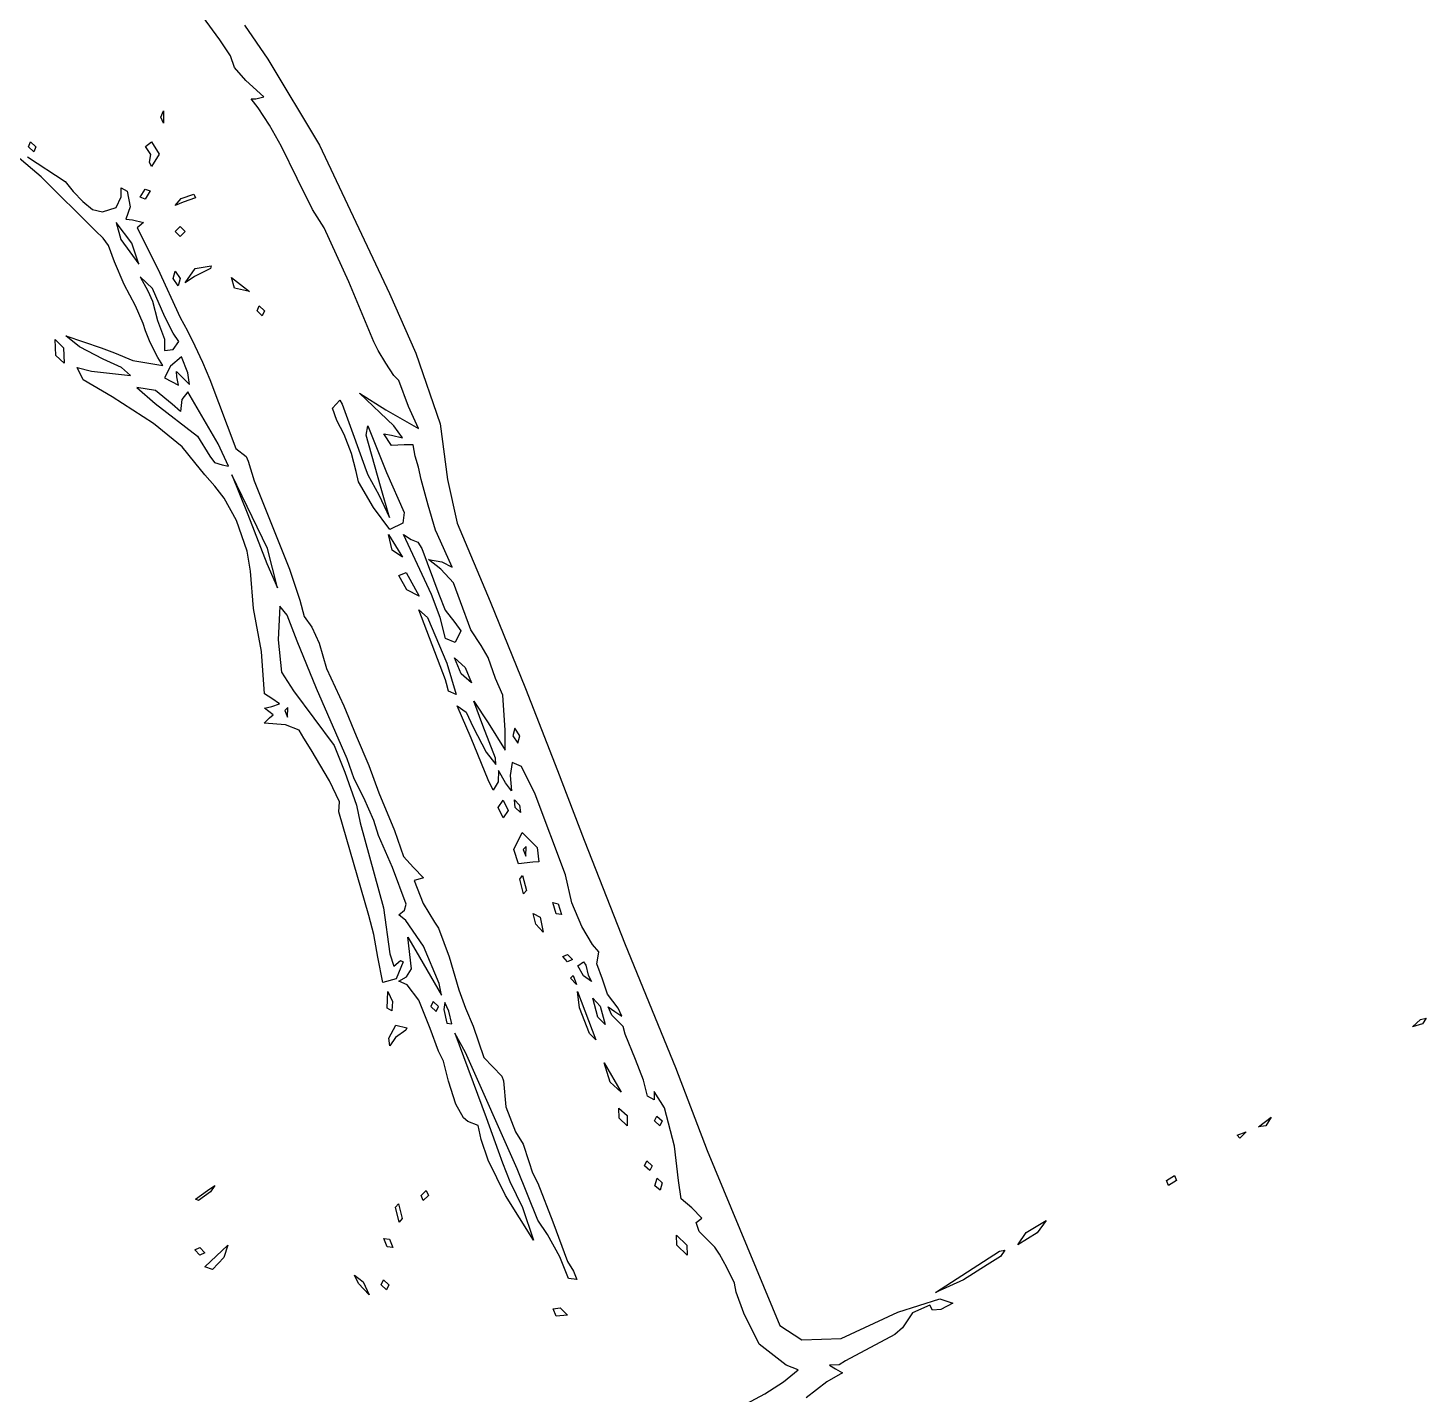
# Model space of a CAD drawing. Extents: x -2 to 136, y 0 to 93.
# Drawn here: x 94.52 to 113.94, y 40.24 to 59.22 of the extents above; entities that cross this region are included whole.
import ezdxf

# ---------------------------------------------------------------- set-up
doc = ezdxf.new("R2010")
doc.units = 0

msp = doc.modelspace()

# ---------------------------------------------------------------- linework, layer by layer
at = {"layer": 'Image'}
for p, q in [((97.184495, 59.05283), (96.942936, 59.38004)), ((97.52994, 59.252352), (97.850342, 58.782426)), ((97.334884, 58.828517), (97.184495, 59.05283)), ((97.38747, 58.668788), (97.334884, 58.828517)), ((97.547979, 58.48522), (97.38747, 58.668788)), ((97.850342, 58.782426), (98.568581, 57.58709)), ((97.795221, 58.259402), (97.547979, 58.48522)), ((97.685192, 58.23339), (97.795221, 58.259402)), ((96.367484, 57.978649), (96.402292, 58.06493)), ((96.402292, 58.06493), (96.402292, 57.892369)), ((97.719701, 58.105993), (97.619936, 58.233707)), ((97.619936, 58.233707), (97.685192, 58.23339)), ((97.874988, 57.86681), (97.719701, 58.105993)), ((96.402292, 57.892369), (96.367484, 57.978649)), ((96.367484, 57.978649), (96.367484, 57.978649)), ((98.043916, 57.569419), (97.874988, 57.86681)), ((94.704469, 57.146695), (94.016283, 57.731317)), ((94.527648, 57.564842), (94.558085, 57.633845)), ((94.600736, 57.495812), (94.527648, 57.564842)), ((94.527648, 57.564842), (94.527648, 57.564842)), ((94.558085, 57.633845), (94.631174, 57.564842)), ((94.631174, 57.564842), (94.600736, 57.495812)), ((96.152171, 57.569571), (96.238008, 57.633977)), ((96.225916, 57.456865), (96.152171, 57.569571)), ((96.238008, 57.633977), (96.340761, 57.461416)), ((98.260086, 57.125343), (98.043916, 57.569419)), ((98.568581, 57.58709), (99.544083, 55.529405)), ((94.513596, 57.426941), (95.037549, 57.081343)), ((96.235036, 57.28994), (96.208657, 57.350318)), ((96.208657, 57.350318), (96.208665, 57.350318)), ((96.208665, 57.350318), (96.225916, 57.456865)), ((96.340761, 57.461416), (96.235036, 57.28994)), ((95.459356, 56.400385), (94.704469, 57.146695)), ((98.470747, 56.696004), (98.260086, 57.125343)), ((95.037549, 57.081343), (95.14878, 56.94331)), ((95.14878, 56.94331), (95.284083, 56.805277)), ((95.814976, 56.871052), (95.814099, 56.995211)), ((95.814099, 56.995211), (95.899794, 56.950083)), ((95.899794, 56.950083), (95.941018, 56.733548)), ((96.080517, 56.866395), (96.149534, 56.978076)), ((96.149534, 56.978076), (96.218553, 56.951618)), ((96.218553, 56.951618), (96.149534, 56.839964)), ((96.649413, 56.846314), (96.823101, 56.906136)), ((96.823101, 56.906136), (96.84903, 56.854913)), ((95.284083, 56.805277), (95.418276, 56.693967)), ((95.556429, 56.661873), (95.74541, 56.721404)), ((95.74541, 56.721404), (95.814976, 56.871052)), ((95.941018, 56.733548), (95.878329, 56.560614)), ((96.149534, 56.839964), (96.080517, 56.866422)), ((96.080517, 56.866422), (96.080517, 56.866395)), ((96.566764, 56.748768), (96.649408, 56.846314)), ((96.675337, 56.79509), (96.566764, 56.748768)), ((96.649408, 56.846314), (96.649413, 56.846314)), ((96.84903, 56.854913), (96.675337, 56.79509)), ((95.418276, 56.693967), (95.556429, 56.661873)), ((95.96355, 56.228539), (95.745595, 56.514315)), ((95.745595, 56.514315), (95.809502, 56.276984)), ((95.878329, 56.560614), (95.974766, 56.553314)), ((95.974766, 56.553314), (96.123464, 56.515532)), ((96.123464, 56.515532), (96.091164, 56.488095)), ((98.634166, 56.440734), (98.470747, 56.696004)), ((95.567253, 56.295505), (95.459356, 56.400385)), ((96.091164, 56.488095), (96.035426, 56.437874)), ((96.035426, 56.437874), (96.32206, 55.86987)), ((96.56363, 56.390887), (96.632652, 56.45989)), ((96.632652, 56.321857), (96.56363, 56.390887)), ((96.56363, 56.390887), (96.56363, 56.390887)), ((96.632652, 56.45989), (96.701665, 56.390887)), ((96.701665, 56.390887), (96.632652, 56.321857)), ((98.979109, 55.688075), (98.634166, 56.440734)), ((95.637211, 56.192714), (95.567253, 56.295505)), ((95.723219, 55.967924), (95.637211, 56.192714)), ((95.809502, 56.276984), (96.061303, 55.934852)), ((96.061303, 55.934852), (95.96355, 56.228539)), ((95.96355, 56.228539), (95.96355, 56.228539)), ((95.855672, 55.653891), (95.723219, 55.967924)), ((96.251277, 55.595259), (96.080869, 55.761206)), ((96.080869, 55.761206), (96.183281, 55.563589)), ((96.32206, 55.86987), (96.632636, 55.193702)), ((96.538677, 55.736626), (96.565799, 55.840157)), ((96.605521, 55.633095), (96.538677, 55.736626)), ((96.538677, 55.736626), (96.538677, 55.736626)), ((96.565799, 55.840157), (96.632652, 55.736626)), ((96.632652, 55.736626), (96.605521, 55.633095)), ((96.831756, 55.763799), (96.703187, 55.674158)), ((96.703197, 55.674158), (96.841331, 55.876141)), ((97.054519, 55.874447), (96.831756, 55.763799)), ((96.841331, 55.876141), (97.065631, 55.911198)), ((97.065631, 55.911198), (97.054519, 55.874447)), ((97.390446, 55.600286), (97.345817, 55.748162)), ((97.345817, 55.748162), (97.598877, 55.555651)), ((96.012181, 55.35523), (95.855672, 55.653891)), ((96.183281, 55.563589), (96.24948, 55.419153)), ((96.423443, 55.205555), (96.251277, 55.595259)), ((96.703187, 55.674158), (96.703197, 55.674158)), ((97.598877, 55.555651), (97.390446, 55.600286)), ((97.390446, 55.600286), (97.390446, 55.600286)), ((99.324194, 54.855618), (98.979109, 55.688075)), ((96.122512, 55.109035), (96.012181, 55.35523)), ((96.24948, 55.419153), (96.319949, 55.152982)), ((97.702403, 55.286888), (97.732838, 55.355891)), ((97.732838, 55.355891), (97.805926, 55.286888)), ((99.544083, 55.529405), (99.909597, 54.700307)), ((96.319949, 55.152982), (96.418122, 54.89213)), ((96.538981, 54.97632), (96.423443, 55.205555)), ((96.632636, 55.193702), (96.736159, 55.010848)), ((97.775491, 55.217858), (97.702403, 55.286888)), ((97.702403, 55.286888), (97.702403, 55.286888)), ((97.805926, 55.286888), (97.775491, 55.217858)), ((96.151685, 55.010848), (96.122512, 55.109035)), ((96.218537, 54.845669), (96.151685, 55.010848)), ((96.61776, 54.863042), (96.538881, 54.976426)), ((96.538881, 54.976426), (96.538981, 54.97632)), ((96.736159, 55.010848), (96.839685, 54.800267)), ((94.906435, 54.666785), (94.897016, 54.889722)), ((94.897016, 54.889722), (95.015221, 54.775581)), ((95.015221, 54.775581), (95.02253, 54.558226)), ((95.235053, 54.787038), (95.045257, 54.940893)), ((95.045257, 54.940893), (95.539281, 54.775475)), ((95.562879, 54.614477), (95.235053, 54.787038)), ((95.539281, 54.775475), (95.723322, 54.702424)), ((96.326436, 54.639109), (96.218537, 54.845669)), ((96.418122, 54.89213), (96.417329, 54.737243)), ((96.538881, 54.749679), (96.61776, 54.863042)), ((96.839685, 54.800267), (96.943209, 54.57209)), ((99.385863, 54.734862), (99.324194, 54.855618)), ((95.02253, 54.558226), (94.906427, 54.666785)), ((94.906427, 54.666785), (94.906435, 54.666785)), ((95.821691, 54.500415), (95.562879, 54.614477)), ((95.723322, 54.702424), (95.977952, 54.595929)), ((95.977952, 54.595929), (96.391971, 54.529175)), ((96.391971, 54.529175), (96.326436, 54.639109)), ((96.417329, 54.737243), (96.538881, 54.749679)), ((96.653884, 54.648552), (96.5019, 54.520312)), ((96.738757, 54.424109), (96.653884, 54.648552)), ((96.943209, 54.57209), (97.046735, 54.334389)), ((99.490722, 54.562301), (99.385863, 54.734862)), ((99.909597, 54.700307), (100.247718, 53.71754)), ((95.285952, 54.330162), (95.202049, 54.500468)), ((95.202049, 54.500468), (95.401682, 54.449827)), ((95.401682, 54.449827), (95.942468, 54.38802)), ((95.942468, 54.38802), (95.821691, 54.500415)), ((96.5019, 54.520312), (96.417534, 54.354676)), ((96.590339, 54.372436), (96.581359, 54.444909)), ((96.581359, 54.444909), (96.669717, 54.355238)), ((96.590342, 54.372489), (96.590339, 54.372436)), ((96.613229, 54.256549), (96.590342, 54.372489)), ((96.764687, 54.263805), (96.738757, 54.424109)), ((99.601728, 54.38974), (99.490722, 54.562301)), ((99.669427, 54.317403), (99.601728, 54.38974)), ((95.690514, 54.091793), (95.285952, 54.330162)), ((96.291004, 54.182651), (96.034392, 54.224719)), ((96.034392, 54.224719), (96.289617, 54.000406)), ((96.524151, 53.992839), (96.291004, 54.182651)), ((96.417534, 54.354676), (96.613229, 54.256549)), ((96.669717, 54.355238), (96.764687, 54.263805)), ((97.046735, 54.334389), (97.406673, 53.374059)), ((99.807462, 53.959343), (99.669427, 54.317403)), ((96.266284, 53.720874), (95.690514, 54.091793)), ((96.289617, 54.000406), (96.874388, 53.546038)), ((96.638504, 53.889334), (96.524151, 53.992839)), ((96.658533, 54.056101), (96.638504, 53.889334)), ((96.741591, 54.161431), (96.658533, 54.056101)), ((97.163881, 53.440707), (96.741591, 54.161431)), ((98.749732, 53.936975), (98.852633, 54.044697)), ((98.852633, 54.044697), (98.883803, 53.988817)), ((98.883803, 53.988817), (99.051401, 53.5322)), ((99.60267, 53.689865), (99.126436, 54.145715)), ((99.126436, 54.145715), (99.492968, 53.910024)), ((98.810768, 53.765218), (98.749732, 53.936975)), ((99.492968, 53.910024), (99.945495, 53.652109)), ((99.945495, 53.652109), (99.807462, 53.959343)), ((96.663129, 53.397924), (96.266284, 53.720874)), ((98.910193, 53.568474), (98.810768, 53.765218)), ((99.217482, 53.561569), (99.239939, 53.688982)), ((99.239939, 53.688982), (99.500104, 53.043938)), ((99.722857, 53.524765), (99.60267, 53.689865)), ((100.247718, 53.71754), (100.345876, 52.944058)), ((96.839685, 53.182739), (96.663129, 53.397924)), ((96.874388, 53.546038), (97.046745, 53.268913)), ((97.305986, 53.13014), (97.163881, 53.440707)), ((99.013703, 53.306484), (98.910193, 53.568474)), ((99.051401, 53.5322), (99.215818, 53.07045)), ((99.418909, 52.851825), (99.217482, 53.561569)), ((99.571161, 53.419117), (99.462377, 53.578423)), ((99.462377, 53.578423), (99.56757, 53.560166)), ((99.56757, 53.560166), (99.722857, 53.524765)), ((99.743706, 53.427848), (99.571161, 53.419117)), ((99.871923, 53.427848), (99.743706, 53.427848)), ((99.90049, 53.269548), (99.871923, 53.427848)), ((97.046745, 53.268913), (97.110991, 53.178955)), ((97.406673, 53.374059), (97.551974, 53.264601)), ((97.551974, 53.264601), (97.579938, 53.197635)), ((99.078012, 53.056533), (99.013703, 53.306484)), ((99.945495, 53.113974), (99.90049, 53.269548)), ((96.977713, 53.009357), (96.839685, 53.182739)), ((97.115748, 52.851004), (96.977713, 53.009357)), ((97.110991, 53.178955), (97.218589, 53.148528)), ((97.218589, 53.148528), (97.305981, 53.130007)), ((97.305981, 53.130007), (97.305986, 53.13014)), ((97.84554, 51.986321), (97.352727, 53.009357)), ((97.352727, 53.009357), (97.574591, 52.457226)), ((97.579938, 53.197635), (97.660162, 52.927495)), ((99.110569, 52.910033), (99.078012, 53.056533)), ((99.215818, 53.07045), (99.240159, 53.009437)), ((99.240159, 53.009437), (99.394456, 52.729905)), ((99.500104, 53.043938), (99.744537, 52.486727)), ((99.983251, 52.946704), (99.945495, 53.113974)), ((97.245206, 52.68564), (97.115748, 52.851004)), ((97.660162, 52.927495), (98.151818, 51.698058)), ((99.318442, 52.557979), (99.110569, 52.910033)), ((99.540702, 52.417009), (99.418909, 52.851825)), ((100.07911, 52.5892), (99.983251, 52.946704)), ((100.345876, 52.944058), (100.481509, 52.33946)), ((97.418117, 52.375734), (97.245206, 52.68564)), ((99.394456, 52.729905), (99.540702, 52.417009)), ((97.574591, 52.457226), (97.83688, 51.77984)), ((99.31845, 52.557979), (99.318442, 52.557979)), ((99.548171, 52.250269), (99.31845, 52.557979)), ((99.744537, 52.486727), (99.724865, 52.336301)), ((100.181252, 52.241881), (100.07911, 52.5892)), ((97.56546, 51.947559), (97.418117, 52.375734)), ((99.724865, 52.336301), (99.548171, 52.250269)), ((100.209113, 52.182244), (100.181252, 52.241881)), ((100.481509, 52.33946), (100.94123, 51.249484)), ((99.576926, 51.962058), (99.528907, 52.181345)), ((99.528907, 52.181345), (99.720552, 51.864454)), ((100.127232, 51.348252), (99.737163, 52.181848)), ((99.737163, 52.181848), (99.842607, 52.111707)), ((99.842607, 52.111707), (99.935417, 52.072125)), ((99.935417, 52.072125), (99.991538, 51.986982)), ((100.411606, 51.728141), (100.209113, 52.182244)), ((97.613053, 51.671493), (97.56546, 51.947559)), ((97.986163, 51.441174), (97.84554, 51.986321)), ((97.84554, 51.986321), (97.84554, 51.986321)), ((99.720552, 51.864454), (99.576926, 51.962058)), ((99.576926, 51.962058), (99.576926, 51.962058)), ((99.991538, 51.986982), (100.228128, 51.35365)), ((97.654619, 51.154101), (97.613053, 51.671493)), ((97.83688, 51.77984), (97.986163, 51.441174)), ((98.151818, 51.698058), (98.295752, 51.267634)), ((99.673115, 51.611549), (99.774816, 51.653449)), ((99.774816, 51.653449), (99.954848, 51.324466)), ((100.256071, 51.699142), (100.083526, 51.835456)), ((100.083526, 51.835456), (100.269213, 51.799366)), ((100.428611, 51.509145), (100.256071, 51.699142)), ((100.269213, 51.799366), (100.411606, 51.728141)), ((99.782118, 51.41199), (99.673115, 51.611549)), ((100.52643, 51.245118), (100.428611, 51.509145)), ((98.295752, 51.267634), (98.358042, 51.041177)), ((99.954848, 51.324466), (99.782118, 51.41199)), ((99.782118, 51.41199), (99.782118, 51.41199)), ((100.245768, 51.030356), (100.127232, 51.348252)), ((100.228128, 51.35365), (100.315613, 51.12976)), ((97.766027, 50.554186), (97.654619, 51.154101)), ((98.017713, 51.185312), (97.995728, 50.71791)), ((98.119523, 51.059645), (98.017713, 51.185312)), ((100.321661, 50.163185), (99.94821, 51.134496)), ((99.94821, 51.134496), (100.069996, 51.026946)), ((100.315613, 51.12976), (100.44702, 50.957225)), ((100.671252, 50.854937), (100.52643, 51.245118)), ((100.94123, 51.249484), (101.431481, 50.041715)), ((98.2579, 50.697299), (98.119523, 51.059645)), ((98.358042, 51.041177), (98.461568, 50.89481)), ((98.461568, 50.89481), (98.566108, 50.672666)), ((100.069996, 51.026946), (100.337266, 50.392526)), ((100.321145, 50.738785), (100.245768, 51.030356)), ((100.44702, 50.957225), (100.53037, 50.84153)), ((97.995728, 50.71791), (98.043172, 50.269766)), ((98.529378, 50.041662), (98.2579, 50.697299)), ((100.321169, 50.738785), (100.321145, 50.738785)), ((100.452153, 50.682853), (100.321169, 50.738785)), ((100.53037, 50.84153), (100.452153, 50.682853)), ((100.814984, 50.641551), (100.671252, 50.854937)), ((97.804834, 49.967715), (97.766027, 50.554186)), ((98.566108, 50.672666), (98.66693, 50.317728)), ((100.911723, 50.472668), (100.814984, 50.641551)), ((98.66693, 50.317728), (98.909396, 49.800098)), ((100.337266, 50.392526), (100.467868, 49.959215)), ((100.53569, 50.244491), (100.444851, 50.468805)), ((100.444851, 50.468805), (100.591737, 50.334767)), ((100.591737, 50.334767), (100.678721, 50.121513)), ((101.013871, 50.181918), (100.911723, 50.472668)), ((98.043172, 50.269766), (98.206841, 50.010415)), ((100.333832, 50.111406), (100.321661, 50.163185)), ((100.36092, 50.00515), (100.333832, 50.111406)), ((100.678721, 50.121513), (100.53569, 50.244491)), ((100.53569, 50.244491), (100.53569, 50.244491)), ((101.116333, 49.949164), (101.013871, 50.181918)), ((97.909437, 49.903629), (97.804834, 49.967715)), ((98.01296, 49.827218), (97.909437, 49.903629)), ((98.206841, 50.010415), (98.772152, 49.248786)), ((98.953103, 49.064769), (98.529378, 50.041662)), ((100.467868, 49.959215), (100.36092, 50.00515)), ((100.36092, 50.00515), (100.36092, 50.00515)), ((101.148975, 49.465109), (101.116333, 49.949164)), ((101.431481, 50.041715), (101.875798, 48.902923)), ((97.805911, 49.768586), (97.909437, 49.790546)), ((97.926693, 49.675241), (97.805911, 49.768586)), ((97.909437, 49.790546), (98.01296, 49.827218)), ((98.129141, 49.778534), (98.08744, 49.736836)), ((98.08744, 49.736836), (98.123691, 49.646243)), ((98.123691, 49.646243), (98.129141, 49.778534)), ((98.129141, 49.778534), (98.129141, 49.778534)), ((98.909396, 49.800098), (99.080346, 49.385999)), ((100.673906, 49.354487), (100.483646, 49.803084)), ((100.483646, 49.803084), (100.608604, 49.714929)), ((100.608604, 49.714929), (100.702478, 49.504215)), ((100.83632, 49.529668), (100.712391, 49.866234)), ((100.712391, 49.866234), (100.913549, 49.564804)), ((97.802659, 49.562105), (97.87493, 49.634601)), ((98.095981, 49.537235), (97.802659, 49.562105)), ((97.87493, 49.634601), (97.926693, 49.675241)), ((98.289029, 49.463707), (98.095981, 49.537235)), ((101.014998, 49.076516), (100.83632, 49.529668)), ((100.913549, 49.564804), (101.146776, 49.184053)), ((98.35056, 49.35155), (98.289029, 49.463707)), ((98.452525, 49.190446), (98.35056, 49.35155)), ((99.080346, 49.385999), (99.252957, 48.9719)), ((100.911723, 48.771928), (100.673906, 49.354487)), ((100.702478, 49.504215), (100.883352, 49.159119)), ((101.146776, 49.184053), (101.148975, 49.465109)), ((101.283873, 49.489583), (101.256748, 49.386052)), ((101.256748, 49.386052), (101.3236, 49.282521)), ((101.350722, 49.386052), (101.283873, 49.489583)), ((101.3236, 49.282521), (101.350722, 49.386052)), ((101.350722, 49.386052), (101.350722, 49.386052)), ((98.706445, 48.760736), (98.452525, 49.190446)), ((98.772152, 49.248786), (98.920861, 48.881836)), ((100.883352, 49.159119), (101.017716, 48.987941)), ((99.049755, 48.788703), (98.953103, 49.064769)), ((99.252957, 48.9719), (99.395356, 48.592303)), ((101.017716, 48.987941), (101.014998, 49.076516)), ((101.246077, 49.0159), (101.218121, 48.834952)), ((101.375008, 48.960788), (101.246077, 49.0159)), ((101.566347, 48.572777), (101.375008, 48.960788)), ((98.848524, 48.468293), (98.706445, 48.760736)), ((98.920861, 48.881836), (99.083021, 48.419768)), ((99.186251, 48.5233), (99.049755, 48.788703)), ((100.980742, 48.627916), (100.911723, 48.771928)), ((101.052201, 48.744623), (100.980742, 48.627916)), ((101.054582, 48.903982), (101.052201, 48.744623)), ((101.154499, 48.731447), (101.054582, 48.903982)), ((101.218121, 48.834952), (101.23599, 48.619578)), ((101.875798, 48.902923), (102.245267, 47.936719)), ((99.395356, 48.592303), (99.609372, 48.070148)), ((101.23599, 48.619578), (101.154499, 48.731447)), ((101.984885, 47.454623), (101.566347, 48.572777)), ((98.839898, 48.32862), (98.848524, 48.468293)), ((99.083021, 48.419768), (99.13376, 48.178204)), ((99.322749, 48.209266), (99.186251, 48.5233)), ((101.049701, 48.389527), (101.118715, 48.488983)), ((101.118715, 48.247419), (101.049701, 48.389527)), ((101.049701, 48.389527), (101.049701, 48.389527)), ((101.118715, 48.488983), (101.187734, 48.346876)), ((101.288418, 48.390029), (101.275824, 48.49655)), ((101.275824, 48.49655), (101.349584, 48.422943)), ((101.288423, 48.390029), (101.288418, 48.390029)), ((101.36203, 48.319591), (101.288423, 48.390029)), ((101.349584, 48.422943), (101.36203, 48.319591)), ((99.255267, 46.888044), (98.839898, 48.32862)), ((99.13376, 48.178204), (99.45993, 46.99483)), ((99.387794, 48.00223), (99.322749, 48.209266)), ((101.187734, 48.346876), (101.118715, 48.247419)), ((99.584258, 47.557069), (99.387794, 48.00223)), ((99.609372, 48.070148), (99.738374, 47.710236)), ((101.268146, 47.806491), (101.385869, 48.039933)), ((101.385869, 48.039933), (101.591014, 47.834246)), ((101.332655, 47.607535), (101.268135, 47.806491)), ((101.268135, 47.806491), (101.268146, 47.806491)), ((101.441929, 47.845835), (101.400228, 47.804137)), ((101.400228, 47.804137), (101.436479, 47.713543)), ((101.436479, 47.713543), (101.441929, 47.845835)), ((101.441929, 47.845835), (101.441929, 47.845835)), ((101.591014, 47.834246), (101.615011, 47.635359)), ((102.245267, 47.936719), (102.813157, 46.48736)), ((99.738374, 47.710236), (99.876402, 47.557069)), ((101.532803, 47.628745), (101.332655, 47.607535)), ((101.615011, 47.635359), (101.532803, 47.628745)), ((99.774032, 47.045366), (99.584258, 47.557069)), ((99.876402, 47.557069), (100.014438, 47.412527)), ((99.936468, 47.390038), (99.885046, 47.376809)), ((100.014438, 47.412527), (99.936468, 47.390038)), ((101.350116, 47.395912), (101.391097, 47.443404)), ((101.402787, 47.188875), (101.350116, 47.395912)), ((101.391097, 47.443404), (101.443765, 47.236368)), ((102.072137, 47.0664), (101.984885, 47.454623)), ((99.885046, 47.376809), (100.011395, 47.05661)), ((101.443765, 47.236368), (101.402787, 47.188875)), ((101.402787, 47.188875), (101.402787, 47.188875)), ((99.45993, 46.99483), (99.546568, 46.356444)), ((99.750114, 46.963186), (99.774032, 47.045366)), ((100.011395, 47.05661), (100.166335, 46.797795)), ((101.854893, 46.912809), (101.810977, 47.068093)), ((101.810977, 47.068093), (101.886323, 47.051424)), ((101.886323, 47.051424), (101.93005, 46.902623)), ((102.214342, 46.738582), (102.072137, 47.0664)), ((99.323643, 46.62579), (99.255267, 46.888044)), ((99.669369, 46.898099), (99.750114, 46.963186)), ((99.766719, 46.82047), (99.669369, 46.898099)), ((100.01379, 46.465532), (99.766719, 46.82047)), ((100.166335, 46.797795), (100.223003, 46.711541)), ((101.574705, 46.769061), (101.539087, 46.916305)), ((101.539087, 46.916305), (101.636337, 46.866957)), ((101.636337, 46.866957), (101.678228, 46.659895)), ((101.93005, 46.902623), (101.854893, 46.912809)), ((101.854893, 46.912809), (101.854893, 46.912809)), ((99.381251, 46.30874), (99.323643, 46.62579)), ((100.223003, 46.711541), (100.371376, 46.314693)), ((101.678228, 46.659895), (101.574705, 46.769061)), ((101.574705, 46.769061), (101.574705, 46.769061)), ((102.361001, 46.488392), (102.214342, 46.738582)), ((99.848999, 46.148641), (99.794437, 46.590838)), ((99.794437, 46.590838), (99.90775, 46.398248)), ((100.231798, 45.945706), (100.01379, 46.465532)), ((102.447273, 46.383829), (102.361001, 46.488392)), ((102.813157, 46.48736), (103.511807, 44.780165)), ((99.44766, 45.956729), (99.381251, 46.30874)), ((99.546568, 46.356444), (99.603821, 46.184426)), ((99.603821, 46.184426), (99.692673, 46.262994)), ((99.730739, 46.245796), (99.632406, 46.007962)), ((99.692673, 46.262994), (99.730739, 46.245796)), ((99.90775, 46.398248), (100.264511, 45.782643)), ((100.371376, 46.314693), (100.504094, 45.857547)), ((101.946912, 46.318979), (102.015931, 46.349406)), ((102.015931, 46.245875), (101.946912, 46.318979)), ((101.946912, 46.318979), (101.946912, 46.318979)), ((102.015931, 46.349406), (102.084945, 46.276329)), ((102.084945, 46.276329), (102.015931, 46.245875)), ((102.157206, 46.18857), (102.234398, 46.245743)), ((102.234398, 46.245743), (102.269502, 46.20034)), ((102.42264, 46.216877), (102.439891, 46.323424)), ((102.499026, 46.00529), (102.42264, 46.216877)), ((102.439891, 46.323424), (102.447273, 46.383829)), ((99.669369, 45.97735), (99.780282, 46.038707)), ((99.780282, 46.038707), (99.848999, 46.148641)), ((102.054878, 46.018466), (102.093507, 46.057122)), ((102.093507, 46.057122), (102.140632, 45.93335)), ((102.236779, 46.052518), (102.157206, 46.18857)), ((102.346775, 45.972124), (102.236694, 46.052518)), ((102.236694, 46.052518), (102.236779, 46.052518)), ((102.269502, 46.20034), (102.300959, 46.062307)), ((102.300959, 46.062307), (102.346775, 45.972124)), ((99.632406, 46.007962), (99.44766, 45.956729)), ((99.508333, 45.601695), (99.516641, 45.831723)), ((99.516641, 45.831723), (99.581368, 45.69369)), ((99.785663, 45.925597), (99.669369, 45.97735)), ((99.949133, 45.712608), (99.785663, 45.925597)), ((100.264511, 45.782643), (100.231798, 45.945706)), ((100.504094, 45.857547), (100.59728, 45.603679)), ((102.140632, 45.93335), (102.054878, 46.018466)), ((102.054878, 46.018466), (102.054878, 46.018466)), ((102.181804, 45.607542), (102.151776, 45.831829)), ((102.151776, 45.831829), (102.407109, 45.164762)), ((102.567672, 45.798465), (102.499026, 46.00529)), ((99.581368, 45.69369), (99.575928, 45.565123)), ((100.10891, 45.318194), (99.949133, 45.712608)), ((100.148415, 45.693611), (100.117977, 45.624608)), ((100.221503, 45.624608), (100.148415, 45.693611)), ((100.308851, 45.680154), (100.29489, 45.584259)), ((100.365391, 45.562828), (100.308851, 45.680154)), ((102.435621, 45.476362), (102.363713, 45.741077)), ((102.363713, 45.741077), (102.468297, 45.631646)), ((102.468297, 45.631646), (102.538624, 45.373793)), ((102.717002, 45.604605), (102.567672, 45.798465)), ((99.575928, 45.565123), (99.508322, 45.601695)), ((99.508322, 45.601695), (99.508333, 45.601695)), ((100.117977, 45.624608), (100.191065, 45.555578)), ((100.191065, 45.555578), (100.221503, 45.624608)), ((100.221503, 45.624608), (100.221503, 45.624608)), ((100.29489, 45.584259), (100.336528, 45.394473)), ((100.365391, 45.562748), (100.365391, 45.562828)), ((100.407218, 45.384601), (100.365391, 45.562748)), ((100.59728, 45.603679), (100.7046, 45.350632)), ((102.317937, 45.252578), (102.181804, 45.607542)), ((102.538624, 45.373793), (102.435621, 45.476362)), ((102.435621, 45.476362), (102.435621, 45.476362)), ((102.628187, 45.50491), (102.576558, 45.621644)), ((102.576558, 45.621644), (102.671565, 45.556689)), ((102.784902, 45.349627), (102.628187, 45.50491)), ((102.671565, 45.556689), (102.766694, 45.49137)), ((102.766694, 45.49137), (102.717002, 45.604605)), ((113.748716, 45.341345), (113.862003, 45.446438)), ((113.862003, 45.446438), (113.937906, 45.46219)), ((113.937906, 45.46219), (113.888064, 45.384816)), ((99.533783, 45.186061), (99.62941, 45.367572)), ((99.770294, 45.299118), (99.623641, 45.195613)), ((99.62941, 45.367572), (99.78175, 45.32846)), ((99.78175, 45.32846), (99.770294, 45.299118)), ((100.221503, 45.00588), (100.10891, 45.318194)), ((100.336528, 45.394473), (100.407218, 45.384601)), ((100.597769, 44.984978), (100.451198, 45.256149)), ((100.451198, 45.256149), (100.883056, 44.083332)), ((100.7046, 45.350632), (100.853784, 44.917873)), ((102.407109, 45.164762), (102.317937, 45.252578)), ((102.317937, 45.252578), (102.317937, 45.252578)), ((102.81725, 45.241148), (102.784902, 45.349627)), ((113.748719, 45.341345), (113.748716, 45.341345)), ((113.888064, 45.384816), (113.748719, 45.341345)), ((99.547174, 45.077493), (99.53378, 45.186088)), ((99.53378, 45.186088), (99.533783, 45.186061)), ((99.623641, 45.195613), (99.547174, 45.077493)), ((102.960294, 44.890549), (102.81725, 45.241148)), ((100.290517, 44.865413), (100.221503, 45.00588)), ((100.359536, 44.587204), (100.290517, 44.865413)), ((101.315152, 43.369752), (100.597769, 44.984978)), ((100.853784, 44.917873), (101.102848, 44.657239)), ((103.068339, 44.601068), (102.960294, 44.890549)), ((102.608605, 44.577097), (102.522949, 44.841892)), ((102.522949, 44.841892), (102.758214, 44.434857)), ((103.511807, 44.780165), (103.952854, 43.624096)), ((100.463062, 44.269228), (100.359536, 44.587204)), ((101.102848, 44.657239), (101.123115, 44.593475)), ((101.123115, 44.593475), (101.157624, 44.234436)), ((102.758214, 44.434857), (102.608605, 44.577097)), ((102.608605, 44.577097), (102.608605, 44.577097)), ((103.125868, 44.382285), (103.068339, 44.601068)), ((103.217223, 44.331644), (103.125868, 44.382285)), ((103.21855, 44.445596), (103.217223, 44.331644)), ((103.361733, 44.220598), (103.21855, 44.445596)), ((100.567641, 44.081613), (100.463062, 44.269228)), ((100.629239, 44.029305), (100.567641, 44.081613)), ((100.883056, 44.083332), (101.049701, 43.621529)), ((101.157624, 44.234436), (101.291249, 43.88635)), ((102.729909, 44.073305), (102.729228, 44.214807)), ((102.729228, 44.214807), (102.840959, 44.110743)), ((102.840959, 44.110743), (102.844373, 43.96681)), ((103.223716, 44.035813), (103.254153, 44.104843)), ((103.254153, 44.104843), (103.327242, 44.035813)), ((103.501123, 43.685717), (103.361733, 44.220598)), ((111.609211, 43.954295), (111.788013, 44.087089)), ((111.788013, 44.087089), (111.714401, 43.968186)), ((100.771809, 43.971625), (100.629239, 44.029305)), ((100.815045, 43.779565), (100.771809, 43.971625)), ((101.291249, 43.88635), (101.396035, 43.711567)), ((102.844373, 43.96681), (102.729895, 44.073305)), ((102.729895, 44.073305), (102.729909, 44.073305)), ((103.296804, 43.96681), (103.223716, 44.035813)), ((103.223716, 44.035813), (103.223716, 44.035813)), ((103.327242, 44.035813), (103.296804, 43.96681)), ((111.314741, 43.83735), (111.438491, 43.884472)), ((111.438491, 43.884472), (111.353375, 43.798694)), ((111.714401, 43.968186), (111.609211, 43.954163)), ((111.609211, 43.954163), (111.609211, 43.954295)), ((100.910101, 43.492148), (100.815045, 43.779565)), ((101.396035, 43.711567), (101.478487, 43.474183)), ((111.353375, 43.798694), (111.314741, 43.83735)), ((111.314741, 43.83735), (111.314741, 43.83735)), ((101.049701, 43.621529), (101.109801, 43.456085)), ((103.556096, 43.210129), (103.501123, 43.685717)), ((103.952854, 43.624096), (104.963611, 41.196652)), ((101.15283, 43.001982), (100.910101, 43.492148)), ((101.109801, 43.456085), (101.214385, 43.19653)), ((101.601833, 42.656145), (101.315152, 43.369752)), ((101.478487, 43.474183), (101.528982, 43.314851)), ((101.528982, 43.314851), (101.601822, 43.170547)), ((103.085683, 43.414731), (103.116118, 43.483761)), ((103.158777, 43.345728), (103.085683, 43.414731)), ((103.085683, 43.414731), (103.085683, 43.414731)), ((103.116118, 43.483761), (103.189206, 43.414731)), ((103.189206, 43.414731), (103.158777, 43.345728)), ((97.012238, 43.071964), (97.114631, 43.139218)), ((97.114631, 43.139218), (97.055548, 43.052385)), ((101.214385, 43.19653), (101.387909, 42.832754)), ((101.601822, 43.170547), (101.808871, 42.633074)), ((103.226661, 43.133903), (103.257098, 43.241509)), ((103.299138, 43.074213), (103.226661, 43.133903)), ((103.226661, 43.133903), (103.226661, 43.133903)), ((103.257098, 43.241509), (103.327242, 43.177241)), ((103.327242, 43.177241), (103.299138, 43.074213)), ((103.592484, 42.955971), (103.556096, 43.210129)), ((110.332405, 43.207668), (110.444077, 43.276698)), ((110.358757, 43.138665), (110.332405, 43.207668)), ((110.332405, 43.207668), (110.332405, 43.207668)), ((110.47043, 43.207668), (110.358757, 43.138665)), ((110.444077, 43.276698), (110.47043, 43.207668)), ((96.84545, 42.951208), (97.012238, 43.071964)), ((96.88876, 42.931629), (96.84545, 42.951208)), ((96.84545, 42.951208), (96.84545, 42.951208)), ((97.055548, 43.052385), (96.88876, 42.931629)), ((99.979944, 43.000685), (100.053032, 43.069715)), ((100.010379, 42.931682), (99.979944, 43.000685)), ((99.979944, 43.000685), (99.979944, 43.000685)), ((100.083467, 43.000685), (100.010379, 42.931682)), ((100.053032, 43.069715), (100.083467, 43.000685)), ((101.54123, 42.38082), (101.15283, 43.001982)), ((103.741322, 42.830532), (103.592484, 42.955971)), ((99.624704, 42.839766), (99.665683, 42.887232)), ((99.677378, 42.632703), (99.624704, 42.839766)), ((99.665683, 42.887232), (99.718356, 42.680196)), ((101.387909, 42.832754), (101.54123, 42.38082)), ((103.879355, 42.683768), (103.741322, 42.830532)), ((99.718356, 42.680196), (99.677378, 42.632703)), ((99.677378, 42.632703), (99.677378, 42.632703)), ((101.737693, 42.460909), (101.601833, 42.656145)), ((101.808871, 42.633074), (102.015921, 42.086498)), ((103.803176, 42.627914), (103.879355, 42.683768)), ((103.841827, 42.49975), (103.803176, 42.627914)), ((108.38654, 42.486309), (108.662608, 42.654187)), ((108.662608, 42.654187), (108.537982, 42.48197)), ((99.508333, 42.288587), (99.462319, 42.405903)), ((99.462319, 42.405903), (99.543991, 42.395584)), ((99.543991, 42.395584), (99.590002, 42.278241)), ((101.906749, 42.150554), (101.737693, 42.460909)), ((103.534291, 42.311711), (103.529423, 42.449744)), ((103.529423, 42.449744), (103.672311, 42.311711)), ((104.060409, 42.284671), (103.841827, 42.49975)), ((108.266437, 42.317935), (108.38654, 42.486204)), ((108.537982, 42.48197), (108.266437, 42.317935)), ((108.38654, 42.486204), (108.38654, 42.486309)), ((96.839701, 42.246782), (96.908715, 42.277209)), ((96.908715, 42.173678), (96.839701, 42.246782)), ((96.839701, 42.246782), (96.839701, 42.246782)), ((96.908715, 42.277209), (96.977729, 42.204105)), ((96.977729, 42.204105), (96.908715, 42.173678)), ((96.977729, 42.010404), (97.297387, 42.311817)), ((97.24124, 42.139282), (97.083592, 41.973858)), ((97.297387, 42.311817), (97.24124, 42.139282)), ((99.508333, 42.28856), (99.508333, 42.288587)), ((99.590002, 42.278241), (99.508333, 42.28856)), ((102.027174, 41.84967), (101.906749, 42.150554)), ((103.677179, 42.173678), (103.534291, 42.311711)), ((103.534291, 42.311711), (103.534291, 42.311711)), ((103.672311, 42.311711), (103.677179, 42.173678)), ((104.126915, 42.184579), (104.060409, 42.284671)), ((104.228496, 41.998656), (104.126915, 42.184579)), ((107.123143, 41.65409), (108.014912, 42.227971)), ((108.029146, 42.152247), (107.841758, 42.035804)), ((108.014912, 42.227971), (108.088075, 42.241038)), ((108.088075, 42.241038), (108.029146, 42.152247)), ((97.083592, 41.973858), (96.977729, 42.010404)), ((96.977729, 42.010404), (96.977729, 42.010404)), ((102.015921, 42.086498), (102.095288, 41.951693)), ((102.095288, 41.951693), (102.144529, 41.834853)), ((104.333409, 41.784609), (104.228496, 41.998656)), ((107.841758, 42.035804), (107.513268, 41.828768)), ((99.109627, 41.776989), (99.057294, 41.895863)), ((99.057294, 41.895863), (99.176215, 41.800801)), ((99.257699, 41.621705), (99.109627, 41.776989)), ((99.109627, 41.776989), (99.109627, 41.776989)), ((99.176215, 41.800801), (99.257699, 41.621705)), ((99.427815, 41.759738), (99.458247, 41.828768)), ((99.500903, 41.690735), (99.427815, 41.759738)), ((99.427815, 41.759738), (99.427815, 41.759738)), ((99.458247, 41.828768), (99.531341, 41.759738)), ((99.531341, 41.759738), (99.500903, 41.690735)), ((102.144529, 41.834853), (102.027163, 41.84967)), ((102.027163, 41.84967), (102.027174, 41.84967)), ((104.357671, 41.660228), (104.333409, 41.784609)), ((107.513268, 41.828768), (107.123132, 41.65409)), ((104.463581, 41.364689), (104.357671, 41.660228)), ((106.601729, 41.380723), (107.186328, 41.566169)), ((107.123132, 41.65409), (107.123143, 41.65409)), ((107.186328, 41.566169), (107.364411, 41.506797)), ((101.812761, 41.427838), (101.912405, 41.439751)), ((101.854893, 41.322779), (101.812761, 41.427838)), ((101.912405, 41.439751), (102.015931, 41.33839)), ((104.67734, 40.936647), (104.463581, 41.364689)), ((105.812933, 41.013627), (106.601729, 41.380723)), ((106.806754, 41.369849), (106.668978, 41.162812)), ((107.04599, 41.479621), (106.806754, 41.369849)), ((107.084458, 41.407684), (107.04599, 41.479621)), ((107.200975, 41.419326), (107.084458, 41.407684)), ((107.364411, 41.506797), (107.200975, 41.419326)), ((102.015931, 41.33839), (101.854893, 41.322779)), ((101.854893, 41.322779), (101.854893, 41.322779)), ((104.963611, 41.196652), (105.270567, 40.996099)), ((105.270567, 40.996099), (105.812933, 41.013627)), ((106.559816, 41.069494), (105.87321, 40.704899)), ((106.668978, 41.162812), (106.559816, 41.069494)), ((105.049293, 40.646002), (104.67734, 40.936647)), ((105.218478, 40.580359), (105.049293, 40.646002)), ((105.786938, 40.649495), (105.651652, 40.644617)), ((105.651652, 40.644617), (105.735482, 40.595388)), ((105.735482, 40.595388), (105.834799, 40.535933)), ((105.87321, 40.704899), (105.786938, 40.649495)), ((104.754863, 40.244895), (105.014781, 40.413857)), ((105.014781, 40.413857), (105.218478, 40.580359)), ((105.615496, 40.412481), (105.329587, 40.189544)), ((105.834799, 40.535933), (105.615496, 40.412481)), ((103.984868, 39.834553), (104.754863, 40.244895))]:
    msp.add_line(p, q, dxfattribs=at)

doc.saveas('drawing.dxf')
